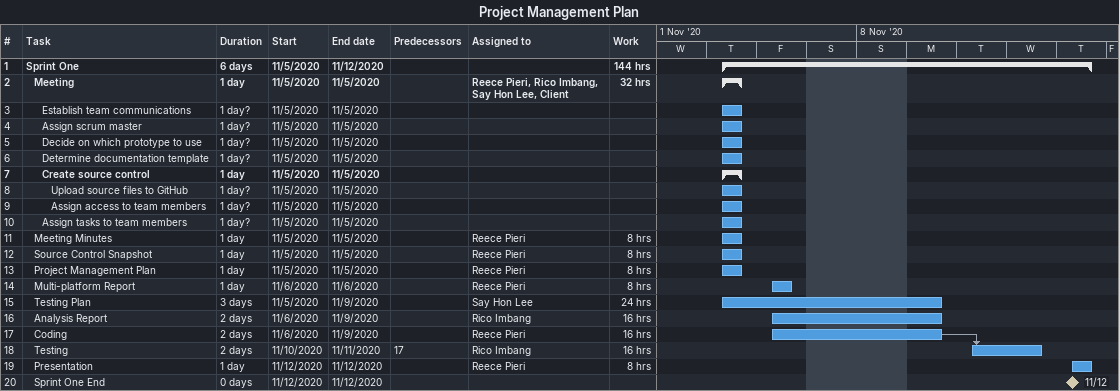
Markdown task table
Project Management Plan

| ID | Level | Task | Duration | Start | Finish | Predecessors | Resources | Work (h) |
|---|---|---|---|---|---|---|---|---|
| 1 | 1 | **Sprint One** | 6d | 2020-11-05 | 2020-11-12 |  |  | 144 |
| 2 | 2 | **Meeting** | 1d | 2020-11-05 | 2020-11-05 |  | Reece Pieri, Rico Imbang, Say Hon Lee, Client | 32 |
| 3 | 3 | Establish team communications | 1d? | 2020-11-05 | 2020-11-05 |  |  |  |
| 4 | 3 | Assign scrum master | 1d? | 2020-11-05 | 2020-11-05 |  |  |  |
| 5 | 3 | Decide on which prototype to use | 1d? | 2020-11-05 | 2020-11-05 |  |  |  |
| 6 | 3 | Determine documentation template | 1d? | 2020-11-05 | 2020-11-05 |  |  |  |
| 7 | 3 | **Create source control** | 1d | 2020-11-05 | 2020-11-05 |  |  |  |
| 8 | 4 | Upload source files to GitHub | 1d? | 2020-11-05 | 2020-11-05 |  |  |  |
| 9 | 4 | Assign access to team members | 1d? | 2020-11-05 | 2020-11-05 |  |  |  |
| 10 | 3 | Assign tasks to team members | 1d? | 2020-11-05 | 2020-11-05 |  |  |  |
| 11 | 2 | Meeting Minutes | 1d | 2020-11-05 | 2020-11-05 |  | Reece Pieri | 8 |
| 12 | 2 | Source Control Snapshot | 1d | 2020-11-05 | 2020-11-05 |  | Reece Pieri | 8 |
| 13 | 2 | Project Management Plan | 1d | 2020-11-05 | 2020-11-05 |  | Reece Pieri | 8 |
| 14 | 2 | Multi-platform Report | 1d | 2020-11-06 | 2020-11-06 |  | Reece Pieri | 8 |
| 15 | 2 | Testing Plan | 3d | 2020-11-05 | 2020-11-09 |  | Say Hon Lee | 24 |
| 16 | 2 | Analysis Report | 2d | 2020-11-06 | 2020-11-09 |  | Rico Imbang | 16 |
| 17 | 2 | Coding | 2d | 2020-11-06 | 2020-11-09 |  | Reece Pieri | 16 |
| 18 | 2 | Testing | 2d | 2020-11-10 | 2020-11-11 | 17 | Rico Imbang | 16 |
| 19 | 2 | Presentation | 1d | 2020-11-12 | 2020-11-12 |  | Reece Pieri | 8 |
| 20 | 2 | Sprint One End | 0d | 2020-11-12 | 2020-11-12 |  |  |  |
